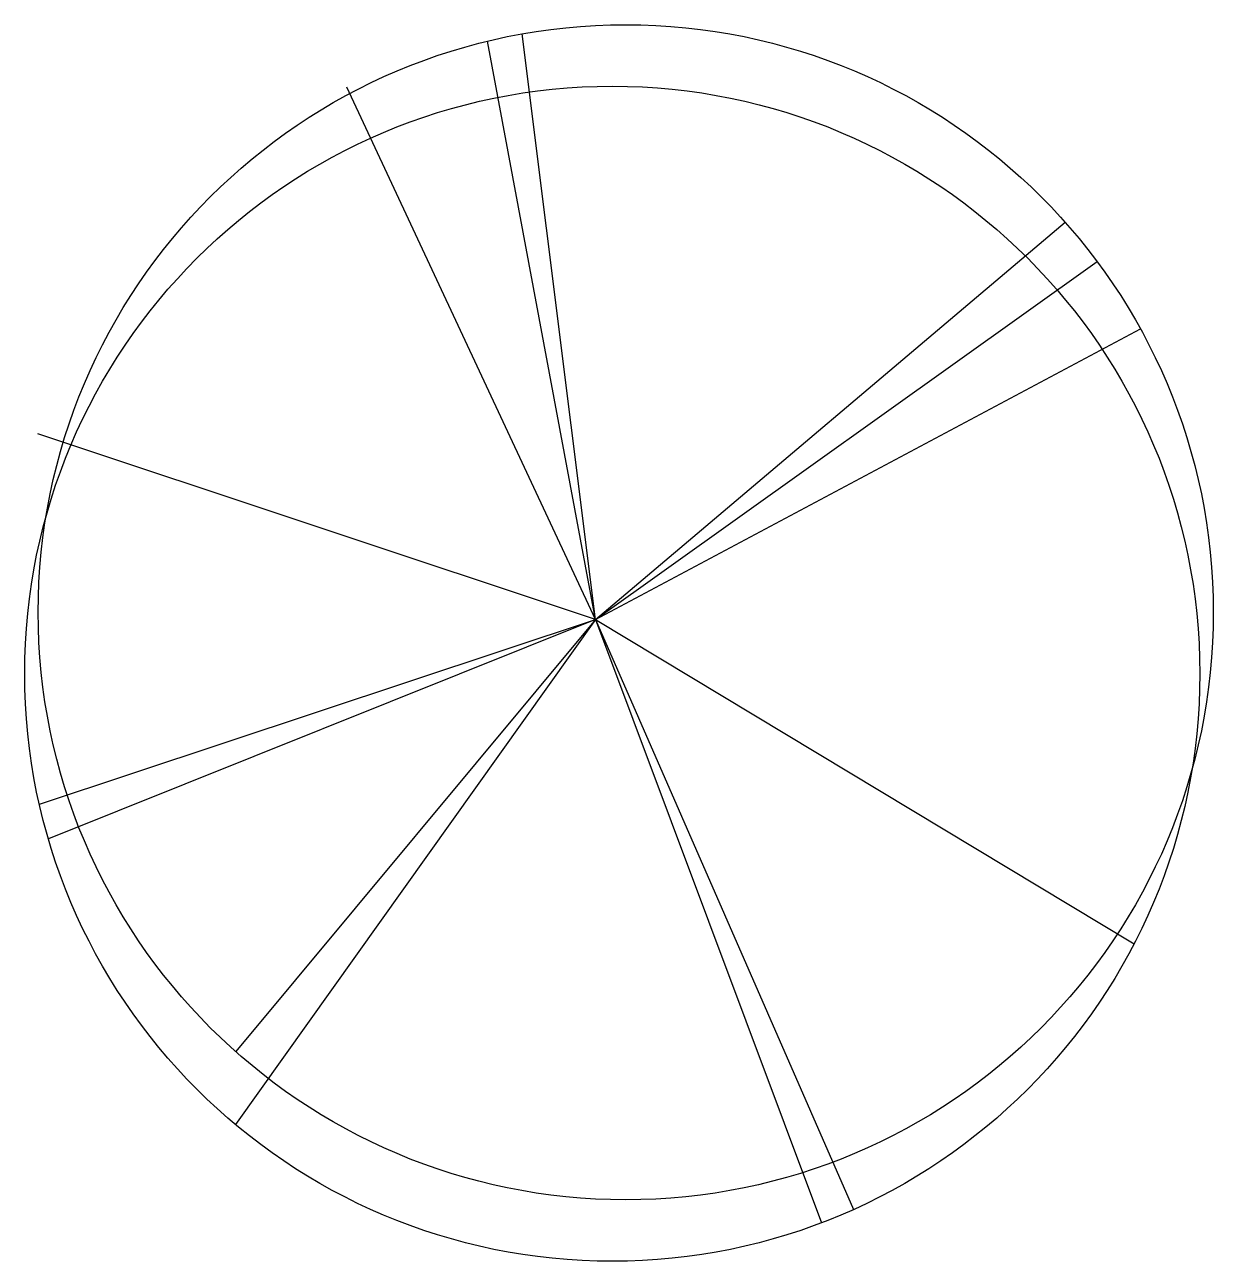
# Model space of a CAD drawing. Extents: x 4.841 to 5.796, y 5.919 to 6.912.
import ezdxf

# ---------------------------------------------------------------- set-up
doc = ezdxf.new("R2010")
doc.units = 0
doc.header["$MEASUREMENT"] = 0
doc.layers.get('0').update_dxf_attribs({"linetype": 'CONTINUOUS'})

msp = doc.modelspace()

# ---------------------------------------------------------------- linework, layer by layer
at = {"color": 86, "linetype": 'CONTINUOUS'}
for p, q in [((5.29941, 6.43455), (5.24071, 6.90488)), ((5.29941, 6.43455), (5.21274, 6.899)), ((5.29941, 6.43455), (5.09985, 6.86218)), ((5.29941, 6.43455), (5.67677, 6.7536)), ((5.29941, 6.43455), (5.7024, 6.7221)), ((5.29941, 6.43455), (5.73721, 6.66796)), ((5.29941, 6.43455), (4.85173, 6.58378)), ((4.85288, 6.28614), (5.29941, 6.43455)), ((5.29941, 6.43455), (4.86007, 6.25848)), ((5.29941, 6.43455), (5.01046, 6.0288)), ((5.29941, 6.43455), (5.01054, 6.08745)), ((5.29941, 6.43455), (5.73212, 6.17413)), ((5.29941, 6.43455), (5.48118, 5.95007)), ((5.29941, 6.43455), (5.50675, 5.96069))]:
    msp.add_line(p, q, dxfattribs=at)
at = {"color": 3, "linetype": 'CONTINUOUS'}
for centre in [(5.32382, 6.44035), (5.31299, 6.39098)]:
    msp.add_circle(centre, 0.47191, dxfattribs=at)

doc.saveas('drawing.dxf')
